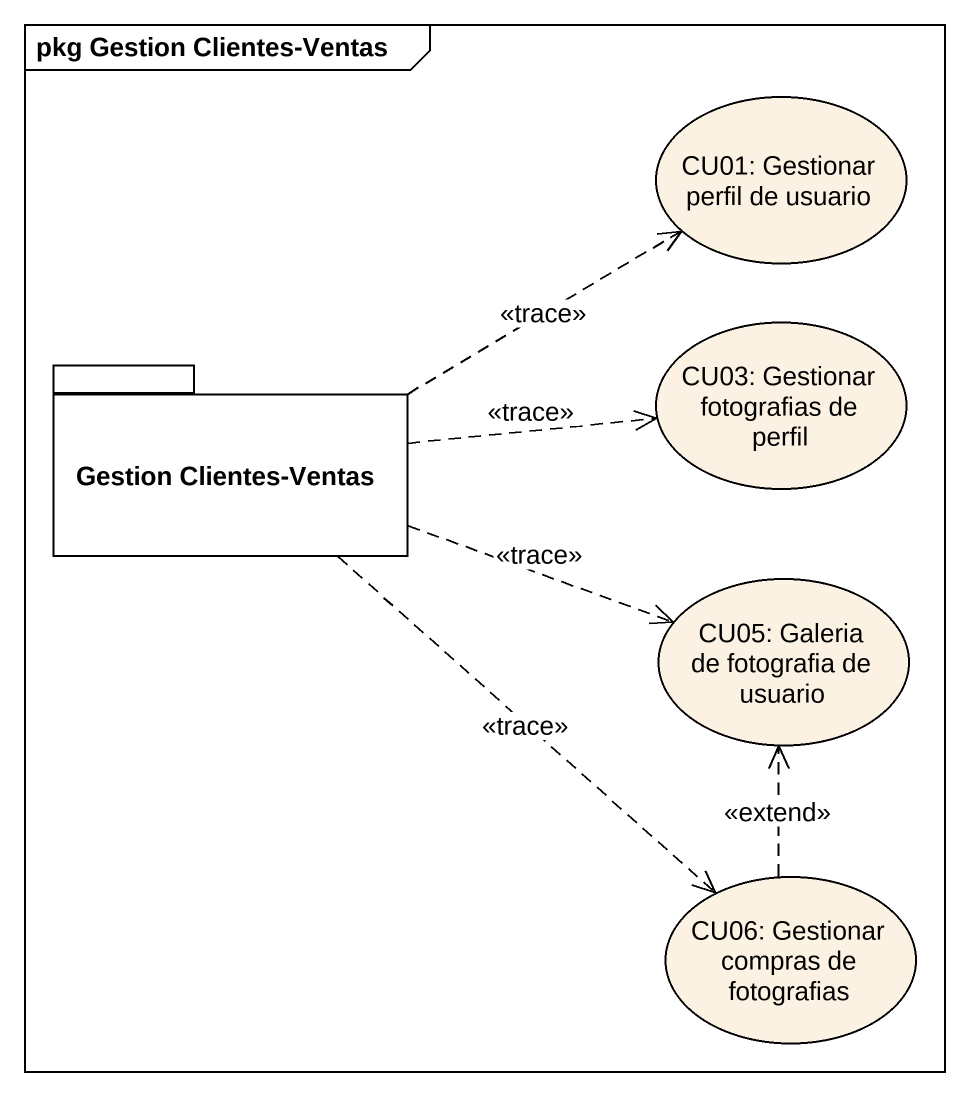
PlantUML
@startuml
mainframe pkg Gestion Clientes-Ventas
usecase "CU01: Gestionar perfil de usuario" as CU01_Gestionar_perfil_de
usecase "CU03: Gestionar fotografias de perfil" as CU03_Gestionar_fotografias
package "Gestion Clientes-Ventas" as Gestion_Clientes_Ventas {
}
usecase "CU05: Galeria de fotografia de usuario" as CU05_Galeria_de_fotografia
usecase "CU06: Gestionar compras de fotografias" as CU06_Gestionar_compras_de
Gestion_Clientes_Ventas .right.> CU01_Gestionar_perfil_de : <<trace>>
Gestion_Clientes_Ventas .right.> CU03_Gestionar_fotografias : <<trace>>
Gestion_Clientes_Ventas .right.> CU05_Galeria_de_fotografia : <<trace>>
Gestion_Clientes_Ventas ..> CU06_Gestionar_compras_de : <<trace>>
CU06_Gestionar_compras_de .up.> CU05_Galeria_de_fotografia : <<extend>>
@enduml
